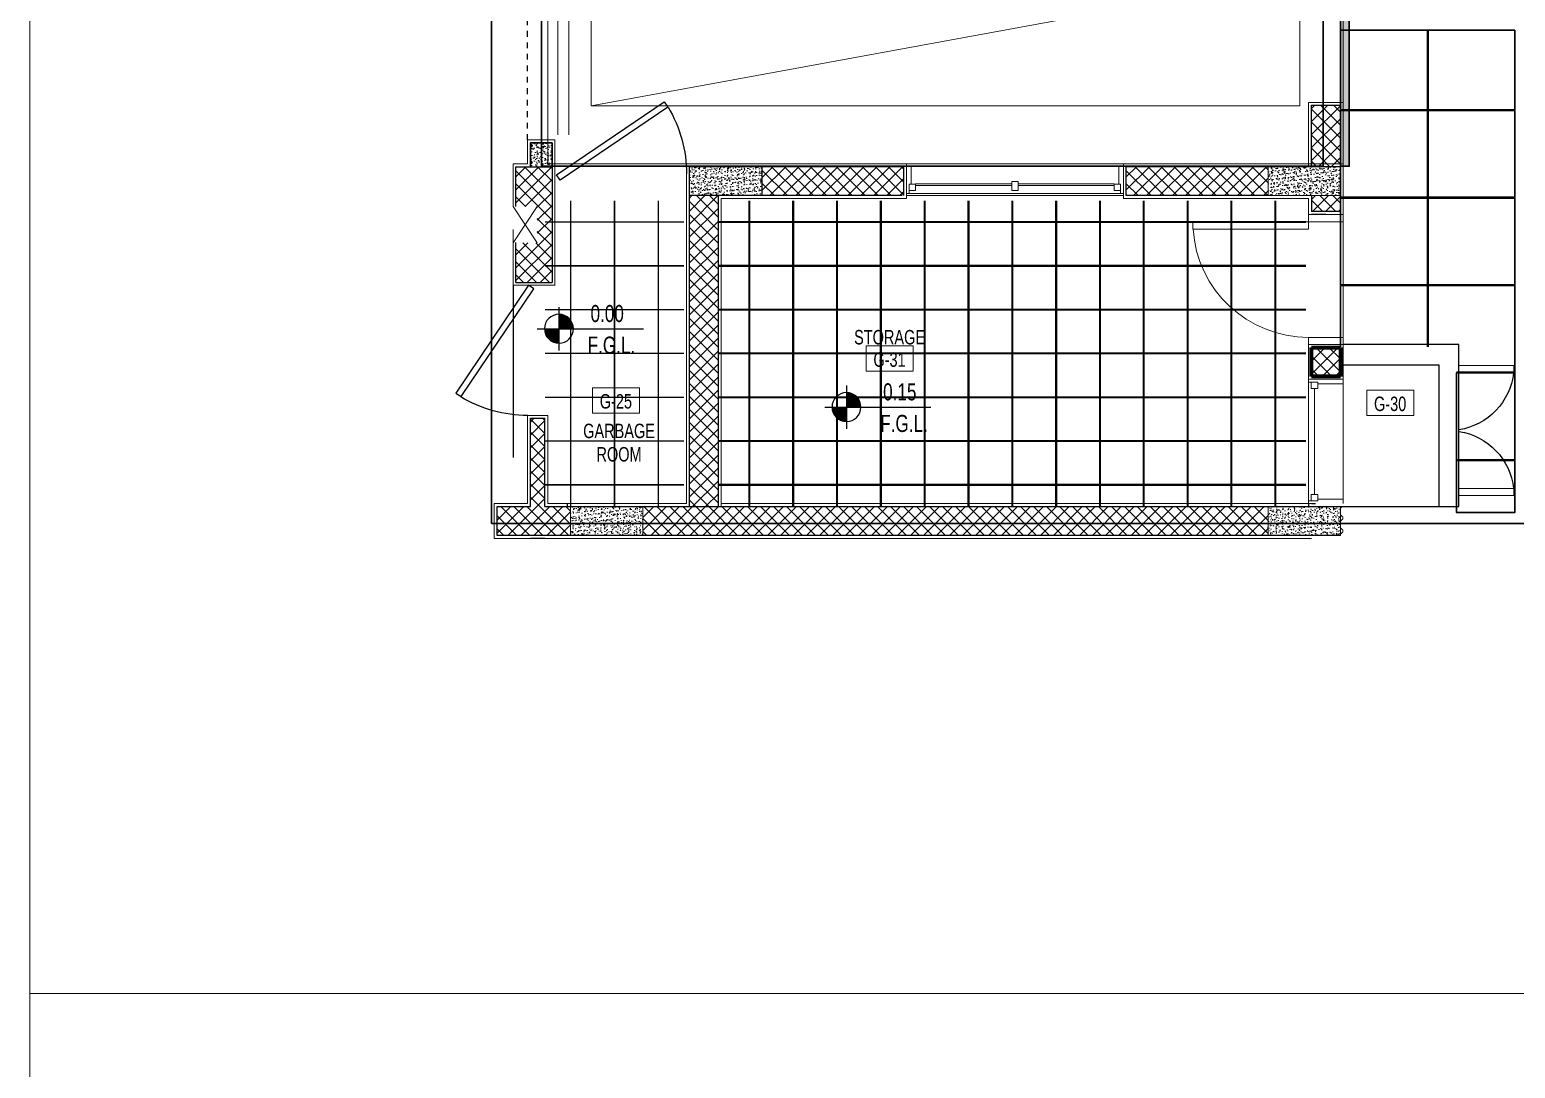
# Model space of a CAD drawing. Header units: millimetres. Extents: x -18512 to 101824, y -95768 to 52898.
# Drawn here: x 0 to 10271, y -70435 to -63253 of the extents above; entities that cross this region are included whole.
import ezdxf

# ---------------------------------------------------------------- set-up
doc = ezdxf.new("R2010")
doc.units = ezdxf.units.MM
doc.header["$LTSCALE"] = 25
for name, pattern in [('Dash', [6.35, 3.175, -3.175]), ('Dash 3mm', [6, 3, -3]), ('HIDDEN', [0.375, 0.25, -0.125]), ('HIDDEN2', [4.7625, 3.175, -1.5875])]:
    doc.linetypes.add(name, pattern=pattern)
doc.layers.get('Defpoints').update_dxf_attribs({"lineweight": 0})
for name, color, linetype, lineweight in [('-dotted line', 1, 'HIDDEN2', 0), ('A-AREA-IDEN', 2, 'Continuous', 9), ('A-DOOR', 31, 'Continuous', 18), ('A-GLAZ', 6, 'Continuous', 9), ('A-TILES', 43, 'Continuous', 30), ('Ceramic', 1, 'Continuous', 15), ('hatch', 252, 'Continuous', 0), ('I-WALL', 2, 'Continuous', 9), ('S-COLS', 6, 'Continuous', 9)]:
    doc.layers.add(name, color=color, linetype=linetype, lineweight=lineweight)
for name, color, linetype in [('A-DOOR-OPNG', 31, 'Continuous'), ('A-FLOR', 192, 'Continuous'), ('A-GLAZ-HDLN', 1, 'Dash'), ('A-WALL', 50, 'Continuous'), ('A-WALL-FNSH', 113, 'Continuous'), ('G-ANNO-DIMS', 111, 'Continuous'), ('SECTION', 6, 'Continuous')]:
    doc.layers.add(name, color=color, linetype=linetype)
doc.styles.add('Arial Narrow_1', font='fi_9001f.ttf', dxfattribs={"width": 0.75, "height": 235.987842})
doc.styles.add('Arial Narrow_4', font='fi_9001f.ttf', dxfattribs={"width": 0.75, "height": 147.492401})
pattern_1 = [(315, (417.92, 25822.04), (44.90128, 44.90128), []), (45, (417.92, 25822.04), (-44.90128, 44.90128), [])]
pattern_2 = [(50, (417.92, 25822.04), (54.6554, -4.781726), [5.715, -62.865]), (355, (417.92, 25822.04), (-10.573026, 57.317054), [4.572, -50.292175]), (100.451445, (422.474, 25821.64), (44.082374, 52.535326), [4.857003, -53.427073]), (46.1842, (417.92, 25837.28), (81.32371, -12.6127), [8.5725, -94.2975]), (96.63556, (424.7, 25836.23), (71.22124, 74.22784), [7.28551, -80.14068]), (351.18415, (417.92, 25837.28), (71.22124, 74.22784), [6.85799, -75.43792]), (21, (425.54, 25833.47), (45.484317, -30.67956), [5.715, -62.865]), (326, (425.54, 25833.47), (18.54061, 55.25639), [4.572, -50.292]), (71.451445, (429.33, 25830.91), (64.024926, 24.57683), [4.857003, -53.42698]), (37.5, (417.92, 25822.038), (0.926581, 25.3665117), [0, -49.6824, 0, -51.054, 0, -50.4825]), (7.5, (417.92, 25822.038), (20.045899, 30.0541724), [0, -29.1084, 0, -48.5394, 0, -19.2405]), (327.5, (400.927, 25822.038), (40.6771786, -1.718623), [0, -19.05, 0, -59.436, 0, -78.867]), (317.5, (393.307, 25822.038), (44.438754, 7.627947), [0, -24.765, 0, -39.4716, 0, -56.007])]

# ---------------------------------------------------------------- blocks, each defined once
blk = doc.blocks.new('car')
at = {"layer": '-dotted line', "linetype": 'Dash 3mm'}
blk.add_lwpolyline([(-5, 0), (-5, 1.8), (-0.1, 1.8), (-0.1, 0), (-5, 0)], close=True, dxfattribs=at)
blk.add_lwpolyline([(-0.1, 0), (-5, 0.9), (-0.1, 1.8)], dxfattribs=at)
at = {"layer": 'Defpoints', "color": 252, "linetype": 'HIDDEN'}
blk.add_lwpolyline([(-5.3, -0.4), (-5.3, 2.2), (0.2, 2.2), (0.2, -0.4), (-5.3, -0.4)], close=True, dxfattribs=at)
blk = doc.blocks.new('C Naga_Louver Door-GAZ2 - NAGA- Roof Access Door _AD05_ 2-9278690-GROUND FLOOR PLAN_')
at = {"layer": 'A-DOOR-OPNG'}
for p, q in [((-575, -7), (-600, -44)), ((-600, -44), (145, -548)), ((170, -511), (-575, -7)), ((145, -548), (170, -511))]:
    blk.add_line(p, q, dxfattribs=at)
blk.add_arc((-600, -50), 900, 329.076, 0, dxfattribs=at)
blk = doc.blocks.new('C Naga_Louver Door-GAZ2 - NAGA- Roof Access Door _AD05_ 2-9278700-GROUND FLOOR PLAN_')
at = {"layer": 'A-DOOR-OPNG'}
for p, q in [((-600, 44), (145, 548)), ((145, 548), (170, 511)), ((170, 511), (-575, 7)), ((-575, 7), (-600, 44))]:
    blk.add_line(p, q, dxfattribs=at)
blk.add_arc((-600, 50), 900, 360, 30.924, dxfattribs=at)
blk = doc.blocks.new('M_Single-Panel1 - NAGA- Driver_s Door _WD07a_ 2-9278705-GROUND FLOOR PLAN_')
at = {"layer": 'A-DOOR', "lineweight": 18}
for p, q in [((-400, 120), (-450, 120)), ((-400, 120), (-400, -120)), ((450, 120), (400, 120)), ((400, 120), (400, -120)), ((400, -120), (400, 120)), ((-400, -120), (-450, -120)), ((349, -920), (349, -120)), ((349, -120), (400, -120)), ((400, -120), (400, -920)), ((400, -120), (450, -120)), ((400, -920), (349, -920))]:
    blk.add_line(p, q, dxfattribs=at)
at = {"layer": 'A-DOOR'}
blk.add_arc((400, -120), 800, 180, 266.3449, dxfattribs=at)
blk = doc.blocks.new('Fixed_Windowsam - 150 X 150-9278707-GROUND FLOOR PLAN_')
at = {"layer": 'A-GLAZ', "lineweight": 18}
for p, q in [((-300, 95), (-280.95, 95)), ((-280.95, 30.55), (-280.95, 95)), ((-280.95, 75), (-280.95, 30.55)), ((-280.95, 75), (-236.5, 75)), ((-280.95, 30.55), (-236.5, 30.55)), ((-280.95, 30.55), (-268.25, 30.55)), ((-268.25, -95), (-268.25, 30.55)), ((-236.5, 75), (-236.5, 30.55)), ((1136.5, 75), (1136.5, 30.55)), ((1180.95, 75), (1136.5, 75)), ((1180.95, 30.55), (1136.5, 30.55)), ((1168.25, 30.55), (1180.95, 30.55)), ((1168.25, 30.55), (1168.25, -95)), ((1180.95, 30.55), (1180.95, 95)), ((1200, 95), (1180.95, 95)), ((1180.95, 75), (1180.95, 30.55)), ((-268.25, -95), (-300, -95)), ((1168.25, -95), (1200, -95))]:
    blk.add_line(p, q, dxfattribs=at)
at = {"layer": 'A-GLAZ'}
for p, q in [((-236.5, 40.325), (427.75, 40.325)), ((-236.5, 27.625), (427.75, 27.625)), ((427.75, 75), (472.25, 75)), ((427.75, 11.75), (427.75, 75)), ((472.25, 11.75), (427.75, 11.75)), ((472.25, 75), (472.25, 11.75)), ((472.25, 40.325), (1136.5, 40.325)), ((472.25, 27.625), (1136.5, 27.625)), ((-268.25, -95), (1168.25, -95))]:
    blk.add_line(p, q, dxfattribs=at)
blk = doc.blocks.new('I  Naga_Gas Cylinder Cabinet Door - NAGA- Gas Cylinder Cabinet Door _AD06_-9278708-GROUND FLOOR PLAN_')
at = {"layer": 'A-DOOR'}
for p, q in [((-450, -70), (-450, -449)), ((-400, -70), (-400, -449)), ((400, -70), (400, -449)), ((450, -70), (450, -449)), ((-400, -449), (-450, -449)), ((400, -449), (450, -449))]:
    blk.add_line(p, q, dxfattribs=at)
at = {"layer": 'A-DOOR-OPNG'}
for centre, start, end in [((-450, 0), 276.3794, 351.0377), ((450, 0), 188.9623, 263.6206)]:
    blk.add_arc(centre, 450, start, end, dxfattribs=at)
blk = doc.blocks.new('Spot Elevations - M_Spot Elevation - Target Filled - GFL-7569328-GROUND FLOOR PLAN_')
at = {"layer": 'G-ANNO-DIMS'}
h = blk.add_hatch(color=256, dxfattribs=at)
edge = h.paths.add_edge_path(flags=0)
edge.add_line((0, 0), (-2, 0))
edge.add_arc((0, 0), 2, 90, 180, ccw=False)
edge.add_line((0, 2), (0, 0))
h = blk.add_hatch(color=256, dxfattribs=at)
edge = h.paths.add_edge_path(flags=0)
edge.add_line((0, 0), (2, 0))
edge.add_arc((0, 0), 2, 270, 360, ccw=False)
edge.add_line((0, -2), (0, 0))
for p, q in [((0, -3), (0, 3)), ((-3, 0), (11.68, 0))]:
    blk.add_line(p, q, dxfattribs=at)
blk.add_circle((0, 0), 2, dxfattribs=at)
blk = doc.blocks.new('M_NAGA Room Tag - Room Tag-1756429-GROUND FLOOR PLAN')
at = {"layer": 'A-AREA-IDEN'}
for p, q in [((-3.25, 1.75), (-3.25, -1.75)), ((-3.25, 1.75), (3.25, 1.75)), ((3.25, 1.75), (3.25, -1.75)), ((-3.25, -1.75), (3.25, -1.75))]:
    blk.add_line(p, q, dxfattribs=at)

msp = doc.modelspace()

# ---------------------------------------------------------------- hatches: boundary and pattern name
at = {"layer": 'A-TILES', "ltscale": 25}
msp.add_hatch(color=9, dxfattribs=at).paths.add_polyline_path([(9063.1, -59296.6), (9123.1, -59296.6), (9123.1, -64196.6), (9063.1, -64196.6)])
at = {"layer": 'hatch'}
h = msp.add_hatch(dxfattribs=at)
h.set_pattern_fill('ANSI37', color=256, scale=20, angle=-90)
h.set_pattern_definition(pattern_1)
h.paths.add_polyline_path([(9061.4, -64200.4), (8861.4, -64200.4), (8861.4, -63775.4), (9061.4, -63775.4)])
h.paths.add_polyline_path([(8861.4, -64400.4), (9061.4, -64400.4), (9061.4, -64510.4), (8861.4, -64510.4)])
h = msp.add_hatch(dxfattribs=at)
h.set_pattern_fill('ANSI37', color=256, scale=20, angle=-90)
h.set_pattern_definition(pattern_1)
h.paths.add_polyline_path([(3461.4, -64200.4), (3611.4, -64200.4), (3611.4, -65000.4), (3455.4, -65000.4), (3449.5, -64996.4), (3446.8, -65000.4), (3361.4, -65000.4), (3361.4, -64725.9), (3509.4, -64725.9), (3509.4, -64475.9), (3361.4, -64475.9), (3361.4, -64200.4)])
h = msp.add_hatch(dxfattribs=at)
h.set_pattern_fill('ANSI37', color=256, scale=20, angle=-90)
h.set_pattern_definition(pattern_1)
h.paths.add_polyline_path([(6041.4, -64200.4), (6041.4, -64400.4), (5061.4, -64400.4), (5061.4, -64200.4)])
h = msp.add_hatch(dxfattribs=at)
h.set_pattern_fill('ANSI37', color=256, scale=20, angle=-90)
h.set_pattern_definition(pattern_1)
h.paths.add_polyline_path([(7581.4, -64200.4), (7581.4, -64400.4), (8561.4, -64400.4), (8561.4, -64200.4)])
h = msp.add_hatch(dxfattribs=at)
h.set_pattern_fill('ANSI37', color=256, scale=20, angle=-90)
h.set_pattern_definition(pattern_1)
h.paths.add_polyline_path([(4761.4, -64400.4), (4761.4, -66550.4), (4561.4, -66550.4), (4561.4, -64400.4)])
h = msp.add_hatch(dxfattribs=at)
h.set_pattern_fill('ANSI37', color=256, scale=20, style=0)
h.set_pattern_definition([(45, (13638.59, 68458.1), (-44.90128, 44.90128), []), (135, (13638.59, 68458.1), (-44.90128, -44.90128), [])])
h.paths.add_polyline_path([(9061.4, -65450.4), (9061.4, -65650.4), (8861.4, -65650.4), (8861.4, -65450.4)], flags=0)
h = msp.add_hatch(dxfattribs=at)
h.set_pattern_fill('ANSI37', color=256, scale=20, angle=-90)
h.set_pattern_definition(pattern_1)
h.paths.add_polyline_path([(3561.4, -65940.4), (3561.4, -66550.4), (3461.4, -66550.4), (3461.4, -65940.4)])
h = msp.add_hatch(dxfattribs=at)
h.set_pattern_fill('ANSI37', color=256, scale=20, angle=-90)
h.set_pattern_definition(pattern_1)
h.paths.add_polyline_path([(8561.4, -66550.4), (8561.4, -66750.4), (4561.4, -66750.4), (4561.4, -66550.4)])
h.paths.add_polyline_path([(9061.4, -66750.4), (9061.4, -66550.4), (9081.4, -66550.4), (9081.4, -66750.4)])
h.paths.add_polyline_path([(3738.4, -66550.4), (3738.4, -66750.4), (3231.4, -66750.4), (3231.4, -66550.4)])
h.paths.add_polyline_path([(4238.4, -66750.4), (4238.4, -66550.4), (4561.4, -66550.4), (4561.4, -66750.4)])
at = {"layer": 'S-COLS'}
h = msp.add_hatch(dxfattribs=at)
h.set_pattern_fill('AR-CONC', color=252, scale=0.3, style=0)
h.set_pattern_definition(pattern_2)
h.paths.add_polyline_path([(3611.4, -64200.4), (3611.4, -64035.4), (3461.4, -64035.4), (3461.4, -64200.4)])
h = msp.add_hatch(dxfattribs=at)
h.set_pattern_fill('AR-CONC', color=252, scale=0.3, style=0)
h.set_pattern_definition(pattern_2)
h.paths.add_polyline_path([(5061.4, -64200.4), (5061.4, -64400.4), (4561.4, -64400.4), (4561.4, -64200.4), (4590.2, -64200.4)], flags=0)
h = msp.add_hatch(dxfattribs=at)
h.set_pattern_fill('AR-CONC', color=252, scale=0.3, style=0)
h.set_pattern_definition([(50, (15109.02, 35539.32), (54.6554, -4.781726), [5.715, -62.865]), (355, (15109.02, 35539.32), (-10.573026, 57.317054), [4.572, -50.292175]), (100.451445, (15113.574, 35538.92), (44.082374, 52.535326), [4.857003, -53.427073]), (46.1842, (15109.02, 35554.56), (81.32371, -12.6127), [8.5725, -94.2975]), (96.63556, (15115.8, 35553.51), (71.22124, 74.22784), [7.28551, -80.14068]), (351.18415, (15109.02, 35554.56), (71.22124, 74.22784), [6.85799, -75.43792]), (21, (15116.64, 35550.75), (45.484317, -30.67956), [5.715, -62.865]), (326, (15116.64, 35550.75), (18.54061, 55.25639), [4.572, -50.292]), (71.451445, (15120.43, 35548.193), (64.024926, 24.57683), [4.857003, -53.42698]), (37.5, (15109.02, 35539.32), (0.926581, 25.3665117), [0, -49.6824, 0, -51.054, 0, -50.4825]), (7.5, (15109.02, 35539.32), (20.045899, 30.0541724), [0, -29.1084, 0, -48.5394, 0, -19.2405]), (327.5, (15092.027, 35539.32), (40.6771786, -1.718623), [0, -19.05, 0, -59.436, 0, -78.867]), (317.5, (15084.407, 35539.32), (44.438754, 7.627947), [0, -24.765, 0, -39.4716, 0, -56.007])])
h.paths.add_polyline_path([(9061.4, -64200.4), (9061.4, -64400.4), (8561.4, -64400.4), (8561.4, -64200.4), (8590.2, -64200.4)], flags=0)
h = msp.add_hatch(dxfattribs=at)
h.set_pattern_fill('AR-CONC', color=252, scale=0.3, style=0)
h.set_pattern_definition([(50, (-405.07, 25822.04), (54.6554, -4.781726), [5.715, -62.865]), (355, (-405.07, 25822.04), (-10.573026, 57.317054), [4.572, -50.292175]), (100.451445, (-400.517, 25821.64), (44.082374, 52.535326), [4.857003, -53.427073]), (46.1842, (-405.07, 25837.28), (81.32371, -12.6127), [8.5725, -94.2975]), (96.63556, (-398.295, 25836.23), (71.22124, 74.22784), [7.28551, -80.14068]), (351.18415, (-405.07, 25837.28), (71.22124, 74.22784), [6.85799, -75.43792]), (21, (-397.45, 25833.47), (45.484317, -30.67956), [5.715, -62.865]), (326, (-397.45, 25833.47), (18.54061, 55.25639), [4.572, -50.292]), (71.451445, (-393.66, 25830.91), (64.024926, 24.57683), [4.857003, -53.42698]), (37.5, (-405.072, 25822.038), (0.926581, 25.3665117), [0, -49.6824, 0, -51.054, 0, -50.4825]), (7.5, (-405.072, 25822.038), (20.045899, 30.0541724), [0, -29.1084, 0, -48.5394, 0, -19.2405]), (327.5, (-422.065, 25822.038), (40.6771786, -1.718623), [0, -19.05, 0, -59.436, 0, -78.867]), (317.5, (-429.685, 25822.038), (44.438754, 7.627947), [0, -24.765, 0, -39.4716, 0, -56.007])])
h.paths.add_polyline_path([(4238.4, -66550.4), (4238.4, -66750.4), (3738.4, -66750.4), (3738.4, -66550.4), (3767.2, -66550.4)], flags=0)
h = msp.add_hatch(dxfattribs=at)
h.set_pattern_fill('AR-CONC', color=252, scale=0.3, style=0)
h.set_pattern_definition(pattern_2)
h.paths.add_polyline_path([(9061.4, -66550.4), (9061.4, -66750.4), (8561.4, -66750.4), (8561.4, -66550.4)], flags=0)

# ---------------------------------------------------------------- linework, layer by layer
at = {"layer": 'A-DOOR', "lineweight": 18}
for p, q in [((3652.3, -59055.4), (3652.3, -63980.4)), ((3728.3, -63980.4), (3728.3, -59055.4))]:
    msp.add_line(p, q, dxfattribs=at)
at = {"layer": 'A-FLOR', "color": 253, "lineweight": 13}
msp.add_line((6061.4, -64400.4), (7561.4, -64400.4), dxfattribs=at)
at = {"layer": 'A-GLAZ', "lineweight": 18}
for p, q in [((8841.4, -66530.4), (8841.4, -65670.4)), ((8904.8, -65689.5), (8841.4, -65689.5)), ((8860.4, -65689.5), (8860.4, -65733.9)), ((8904.8, -65689.5), (8904.8, -65733.9)), ((9081.4, -65702.2), (8904.8, -65702.2)), ((9081.4, -65670.4), (9081.4, -66530.4)), ((8860.4, -65733.9), (8904.8, -65733.9)), ((8882.6, -65733.9), (8882.6, -66466.9)), ((8904.8, -66511.4), (8841.4, -66511.4)), ((8860.4, -66466.9), (8904.8, -66466.9)), ((8860.4, -66511.4), (8860.4, -66466.9)), ((8904.8, -66511.4), (8904.8, -66466.9)), ((8904.8, -66498.7), (9081.4, -66498.7))]:
    msp.add_line(p, q, dxfattribs=at)
at = {"layer": 'A-GLAZ-HDLN', "ltscale": 0.5}
msp.add_line((3441.4, -64015.4), (3441.4, -59015.4), dxfattribs=at)
at = {"layer": 'A-GLAZ-HDLN', "ltscale": 15}
msp.add_line((3341.4, -65021.4), (3341.4, -66575.4), dxfattribs=at)
at = {"layer": 'A-TILES', "color": 9, "ltscale": 25}
for p, q in [((8823.2, -64581.1), (4763.2, -64581.1)), ((8823.2, -64584.1), (4763.2, -64584.1)), ((8823.2, -64884.1), (4763.2, -64884.1)), ((8823.2, -64887.1), (4763.2, -64887.1)), ((8823.2, -65187.1), (4763.2, -65187.1)), ((8823.2, -65190.1), (4763.2, -65190.1)), ((8823.2, -65490.1), (4763.2, -65490.1)), ((8823.2, -65493.1), (4763.2, -65493.1)), ((8823.2, -65793.1), (4763.2, -65793.1)), ((8823.2, -65796.1), (4763.2, -65796.1)), ((8823.2, -66096.1), (4763.2, -66096.1)), ((8823.2, -66099.1), (4763.2, -66099.1)), ((8823.2, -66399.1), (4763.2, -66399.1)), ((8823.2, -66402.1), (4763.2, -66402.1))]:
    msp.add_line(p, q, dxfattribs=at)
for points in [[(38193.1, -66666.6), (3193.1, -66666.6), (3193.1, -46248.2), (31673.2, -48035.7), (38193.1, -48666.6)], [(8943.1, -59296.6), (8943.1, -64196.6), (3539.1, -64196.6), (3539.1, -58871.6), (8823.1, -58871.6), (8823.1, -59296.6)]]:
    msp.add_lwpolyline(points, close=True, dxfattribs=at)
at = {"layer": 'A-TILES', "color": 9, "ltscale": 25, "elevation": 0}
for points in [[(9063.1, -64196.6), (9123.1, -64196.6), (9123.1, -59296.6), (9063.1, -59296.6)], [(9663.1, -63255.4), (9063.1, -63255.4), (9063.1, -63806.9), (9663.1, -63806.9)], [(10268.1, -63255.4), (9668.1, -63255.4), (9668.1, -63806.9), (10268.1, -63806.9)], [(9663.1, -63811.9), (9063.1, -63811.9), (9063.1, -64411.9), (9663.1, -64411.9)], [(10268.1, -63811.9), (9668.1, -63811.9), (9668.1, -64411.9), (10268.1, -64411.9)], [(9663.1, -64416.9), (9063.1, -64416.9), (9063.1, -65016.9), (9663.1, -65016.9)], [(10268.1, -64416.9), (9668.1, -64416.9), (9668.1, -65016.9), (10268.1, -65016.9)], [(10268.1, -65626.9), (9863.1, -65626.9), (9863.1, -66226.9), (10268.1, -66226.9)], [(10268.1, -66231.9), (9863.1, -66231.9), (9863.1, -66591.6), (10268.1, -66591.6)]]:
    msp.add_lwpolyline(points, close=True, dxfattribs=at)
at = {"layer": 'A-TILES', "color": 9, "ltscale": 25}
for points in [[(4973.7, -64436.6), (4973.7, -66546.6)], [(4976.7, -64436.6), (4976.7, -66546.6)], [(5276.7, -64436.6), (5276.7, -66546.6)], [(5279.7, -64436.6), (5279.7, -66546.6)], [(5579.7, -64436.6), (5579.7, -66546.6)], [(5582.7, -64436.6), (5582.7, -66546.6)], [(5882.7, -64436.6), (5882.7, -66546.6)], [(5885.7, -64436.6), (5885.7, -66546.6)], [(6185.7, -64436.6), (6185.7, -66546.6)], [(6188.7, -64436.6), (6188.7, -66546.6)], [(6488.7, -64436.6), (6488.7, -66546.6)], [(6491.7, -64436.6), (6491.7, -66546.6)], [(6791.7, -64436.6), (6791.7, -66546.6)], [(6794.7, -64436.6), (6794.7, -66546.6)], [(7094.7, -64436.6), (7094.7, -66546.6)], [(7097.7, -64436.6), (7097.7, -66546.6)], [(7397.7, -64436.6), (7397.7, -66546.6)], [(7400.7, -64436.6), (7400.7, -66546.6)], [(7700.7, -64436.6), (7700.7, -66546.6)], [(7703.7, -64436.6), (7703.7, -66546.6)], [(8003.7, -64436.6), (8003.7, -66546.6)], [(8006.7, -64436.6), (8006.7, -66546.6)], [(8306.7, -64436.6), (8306.7, -66546.6)], [(8309.7, -64436.6), (8309.7, -66546.6)], [(8609.7, -64436.6), (8609.7, -66546.6)], [(8612.7, -64436.6), (8612.7, -66546.6)]]:
    msp.add_lwpolyline(points, dxfattribs=at)
at = {"layer": 'A-TILES', "color": 9, "ltscale": 25, "elevation": 0}
for points in [[(9663.1, -65446.6), (9663.1, -65021.9), (9063.1, -65021.9), (9063.1, -65446.6)], [(9863.1, -65621.9), (10268.1, -65621.9), (10268.1, -65021.9), (9668.1, -65021.9), (9668.1, -65446.6)]]:
    msp.add_lwpolyline(points, dxfattribs=at)
at = {"layer": 'A-WALL'}
for p, q in [((3461.4, -64200.4), (3461.4, -64035.4)), ((3461.4, -64035.4), (3611.4, -64035.4)), ((3611.4, -64035.4), (3611.4, -65001.4)), ((3361.4, -64475.9), (3361.4, -64200.4)), ((3361.4, -64200.4), (3461.4, -64200.4)), ((6041.4, -64200.4), (4561.4, -64200.4)), ((4561.4, -66550.4), (4561.4, -64200.4)), ((5061.4, -64200.4), (5061.4, -64400.4)), ((6041.4, -64200.4), (6041.4, -64400.4)), ((9061.4, -64200.4), (7581.4, -64200.4)), ((7581.4, -64400.4), (7581.4, -64200.4)), ((9061.4, -64200.4), (9061.4, -64510.4)), ((6031.5, -64400.4), (4561.4, -64400.4)), ((4761.4, -66550.4), (4761.4, -64400.4)), ((8561.4, -64400.4), (7581.4, -64400.4)), ((8861.4, -64400.4), (8861.4, -64510.4)), ((9061.4, -64510.4), (8861.4, -64510.4)), ((3361.4, -65000.4), (3361.4, -64724.4)), ((3361.4, -65000.4), (3611.4, -65000.4)), ((9881.4, -65430.4), (9081.4, -65430.4)), ((9881.4, -66550.4), (9881.4, -65430.4)), ((9081.4, -65570.4), (9741.4, -65570.4)), ((9741.4, -65570.4), (9741.4, -66550.4)), ((3461.4, -66550.4), (3461.4, -65940.4)), ((3461.4, -65940.4), (3561.4, -65940.4)), ((3561.4, -66550.4), (3561.4, -65940.4)), ((3231.4, -66550.4), (3461.4, -66550.4)), ((3231.4, -66750.4), (3231.4, -66550.4)), ((3561.4, -66550.4), (9881.4, -66550.4)), ((3718.4, -66550.4), (3718.4, -66530.4)), ((8841.4, -66530.4), (8841.4, -66550.4)), ((9061.4, -66750.4), (3231.4, -66750.4))]:
    msp.add_line(p, q, dxfattribs=at)
at = {"layer": 'A-WALL', "color": 7}
for p, q in [((8961.4, -64530.4), (8861.4, -64530.4)), ((8861.4, -66530.4), (8889, -66530.4)), ((3561.4, -66770.4), (3461.4, -66770.4))]:
    msp.add_line(p, q, dxfattribs=at)
at = {"layer": 'A-WALL'}
msp.add_lwpolyline([(8861.4, -64200.4), (8861.4, -63775.4), (9061.4, -63775.4), (9061.4, -64400.4)], dxfattribs=at)
at = {"layer": 'A-WALL-FNSH', "color": 7, "lineweight": 13}
for p, q in [((3441.4, -64180.4), (3441.4, -64015.4)), ((3441.4, -64015.4), (3631.4, -64015.4)), ((3631.4, -64015.4), (3631.4, -65021.4)), ((3341.4, -64475.9), (3341.4, -64180.4)), ((3341.4, -64180.4), (3441.4, -64180.4)), ((4541.4, -64180.4), (6061.4, -64180.4)), ((4541.4, -66530.4), (4541.4, -64180.4)), ((6061.4, -64180.4), (6061.4, -64420.4)), ((7561.4, -64180.4), (9081.4, -64180.4)), ((7561.4, -64420.4), (7561.4, -64180.4)), ((6061.4, -64420.4), (4781.4, -64420.4)), ((4781.4, -66550.4), (4781.4, -64420.4)), ((8841.4, -64420.4), (7561.4, -64420.4)), ((8841.4, -64530.4), (8841.4, -64420.4)), ((8861.4, -64530.4), (8841.4, -64530.4)), ((9081.4, -64530.4), (8961.4, -64530.4)), ((3341.4, -65021.4), (3341.4, -64635.4)), ((3341.4, -65020.4), (3631.4, -65020.4)), ((3441.4, -66530.4), (3441.4, -65920.4)), ((3581.4, -65920.4), (3441.4, -65920.4)), ((3581.4, -65920.4), (3581.4, -66530.4)), ((3211.4, -66770.4), (3211.4, -66530.4)), ((3211.4, -66530.4), (3441.4, -66530.4)), ((3581.4, -66530.4), (4541.4, -66530.4)), ((4781.4, -66530.4), (8861.4, -66530.4)), ((3461.4, -66770.4), (3211.4, -66770.4)), ((8861.4, -66770.4), (3561.4, -66770.4))]:
    msp.add_line(p, q, dxfattribs=at)
for points in [[(8841.4, -64200.4), (8841.4, -63755.4), (9081.4, -63755.4), (9081.4, -64450.4)], [(9081.4, -65430.4), (8841.4, -65430.4), (8841.4, -65670.4), (9081.4, -65670.4), (9081.4, -64180.4)]]:
    msp.add_lwpolyline(points, dxfattribs=at)
at = {"layer": 'Ceramic'}
for p, q in [((4523.2, -64581.1), (3563.2, -64581.1)), ((4523.2, -64584.1), (3563.2, -64584.1)), ((4523.2, -64884.1), (3563.2, -64884.1)), ((4523.2, -64887.1), (3563.2, -64887.1)), ((4523.2, -65187.1), (3563.2, -65187.1)), ((4523.2, -65190.1), (3563.2, -65190.1)), ((4523.2, -65490.1), (3563.2, -65490.1)), ((4523.2, -65493.1), (3563.2, -65493.1)), ((4523.2, -65793.1), (3563.2, -65793.1)), ((4523.2, -65796.1), (3563.2, -65796.1)), ((4523.2, -66096.1), (3563.2, -66096.1)), ((4523.2, -66099.1), (3563.2, -66099.1)), ((4523.2, -66399.1), (3563.2, -66399.1)), ((4523.2, -66402.1), (3563.2, -66402.1))]:
    msp.add_line(p, q, dxfattribs=at)
for points in [[(3738.7, -64436.6), (3738.7, -66546.6)], [(3741.7, -64436.6), (3741.7, -66546.6)], [(4041.7, -64436.6), (4041.7, -66546.6)], [(4044.7, -64436.6), (4044.7, -66546.6)], [(4344.7, -64436.6), (4344.7, -66546.6)], [(4347.7, -64436.6), (4347.7, -66546.6)]]:
    msp.add_lwpolyline(points, dxfattribs=at)
at = {"layer": 'Defpoints', "color": 6}
msp.add_lwpolyline([(0, -44068.3), (44100.1, -44068.3), (44100.1, -69918.3), (0, -69918.3)], close=True, dxfattribs=at)
at = {"layer": 'Defpoints'}
msp.add_lwpolyline([(0, -69918.3), (44100.1, -69918.3), (44100.1, -95768.3), (0, -95768.3)], close=True, dxfattribs=at)
at = {"layer": 'hatch'}
for points in [[(3341.4, -64725.9), (3509.4, -64475.9)], [(3509.4, -64725.9), (3341.4, -64475.9)]]:
    msp.add_lwpolyline(points, dxfattribs=at)
at = {"layer": 'I-WALL'}
for p, q in [((7561.4, -64195.4), (6061.4, -64195.4)), ((6061.4, -64385.4), (7561.4, -64385.4))]:
    msp.add_line(p, q, dxfattribs=at)
at = {"layer": 'S-COLS'}
for p, q in [((8561.4, -64400.4), (8561.4, -64200.4)), ((9061.4, -64400.4), (8561.4, -64400.4)), ((3738.4, -66750.4), (3738.4, -66550.4)), ((4238.4, -66550.4), (4238.4, -66750.4)), ((8561.4, -66750.4), (8561.4, -66550.4)), ((9061.4, -66550.4), (9061.4, -66750.4))]:
    msp.add_line(p, q, dxfattribs=at)
at = {"layer": 'S-COLS', "lineweight": 80}
for p, q in [((8861.4, -65650.4), (8861.4, -65450.4)), ((8861.4, -65450.4), (9061.4, -65450.4)), ((9061.4, -65450.4), (9061.4, -65650.4)), ((9061.4, -65650.4), (8861.4, -65650.4))]:
    msp.add_line(p, q, dxfattribs=at)
at = {"layer": 'SECTION', "color": 4}
msp.add_lwpolyline([(3611.4, -64200.4), (3611.4, -64035.4), (3461.4, -64035.4), (3461.4, -64200.4)], close=True, dxfattribs=at)

# ---------------------------------------------------------------- block references
at = {"layer": '-dotted line', "linetype": 'Dash 3mm', "xscale": 1000, "yscale": 1000, "zscale": 1000, "rotation": 180}
msp.add_blockref('car', (3781.4, -61980.4), dxfattribs=at)
at = {"layer": 'A-AREA-IDEN', "lineweight": 18, "xscale": -49.99999999999998, "yscale": 49.99999999999998, "zscale": 49.99999999999998, "rotation": 180}
for p in [(5944.7, -65527.7), (4052.9, -65816.2), (9405.8, -65833.6)]:
    msp.add_blockref('M_NAGA Room Tag - Room Tag-1756429-GROUND FLOOR PLAN', p, dxfattribs=at)
at = {"layer": 'A-DOOR', "xscale": -1}
for name, p, rotation in [('C Naga_Louver Door-GAZ2 - NAGA- Roof Access Door _AD05_ 2-9278690-GROUND FLOOR PLAN_', (4241.4, -64300.4), 180), ('M_Single-Panel1 - NAGA- Driver_s Door _WD07a_ 2-9278705-GROUND FLOOR PLAN_', (8961.4, -64980.4), 270), ('C Naga_Louver Door-GAZ2 - NAGA- Roof Access Door _AD05_ 2-9278700-GROUND FLOOR PLAN_', (3493.1, -65620.4), 90), ('I  Naga_Gas Cylinder Cabinet Door - NAGA- Gas Cylinder Cabinet Door _AD06_-9278708-GROUND FLOOR PLAN_', (9811.4, -66025.2), 90)]:
    msp.add_blockref(name, p, dxfattribs=dict(at, rotation=rotation))
at = {"layer": 'A-GLAZ', "xscale": -1, "rotation": 180}
msp.add_blockref('Fixed_Windowsam - 150 X 150-9278707-GROUND FLOOR PLAN_', (6361.4, -64290.4), dxfattribs=at)
at = {"layer": 'G-ANNO-DIMS', "extrusion": (0, 0, -1), "xscale": 49.99999999999996, "yscale": 49.99999999999996, "zscale": 49.99999999999996, "rotation": 180}
for p in [(-3659.2, -65320.8), (-5646.7, -65862.4)]:
    msp.add_blockref('Spot Elevations - M_Spot Elevation - Target Filled - GFL-7569328-GROUND FLOOR PLAN_', p, dxfattribs=at)

# ---------------------------------------------------------------- texts
at = {"layer": 'A-AREA-IDEN', "lineweight": 18, "char_height": 100, "width": 747, "attachment_point": 8, "line_spacing_factor": 0.968573, "style": 'Arial Narrow_4'}
for s, insert in [('STORAGE', (5944.7, -65430.8)), ('G-31', (5944.3, -65585.7)), ('G-25', (4052.5, -65874.2)), ('G-30', (9405.5, -65891.7)), ('GARBAGE\\PROOM', (4074.5, -66240.4))]:
    msp.add_mtext(s, dxfattribs=dict(at, insert=insert))
at = {"layer": 'G-ANNO-DIMS', "char_height": 117.99, "width": 231.822, "attachment_point": 1, "line_spacing_factor": 0.968573, "style": 'Arial Narrow_1'}
for s, insert in [('0.00', (3877.4, -65156.6)), ('0.15', (5900.1, -65698.3))]:
    msp.add_mtext(s, dxfattribs=dict(at, insert=insert))
at = {"layer": 'G-ANNO-DIMS', "lineweight": 25, "char_height": 117.99, "width": 329.76, "attachment_point": 1, "line_spacing_factor": 0.968573, "style": 'Arial Narrow_1'}
for insert in [(3857.4, -65375.1), (5880.2, -65916.7)]:
    msp.add_mtext('F.G.L.', dxfattribs=dict(at, insert=insert))

doc.saveas('drawing.dxf')
